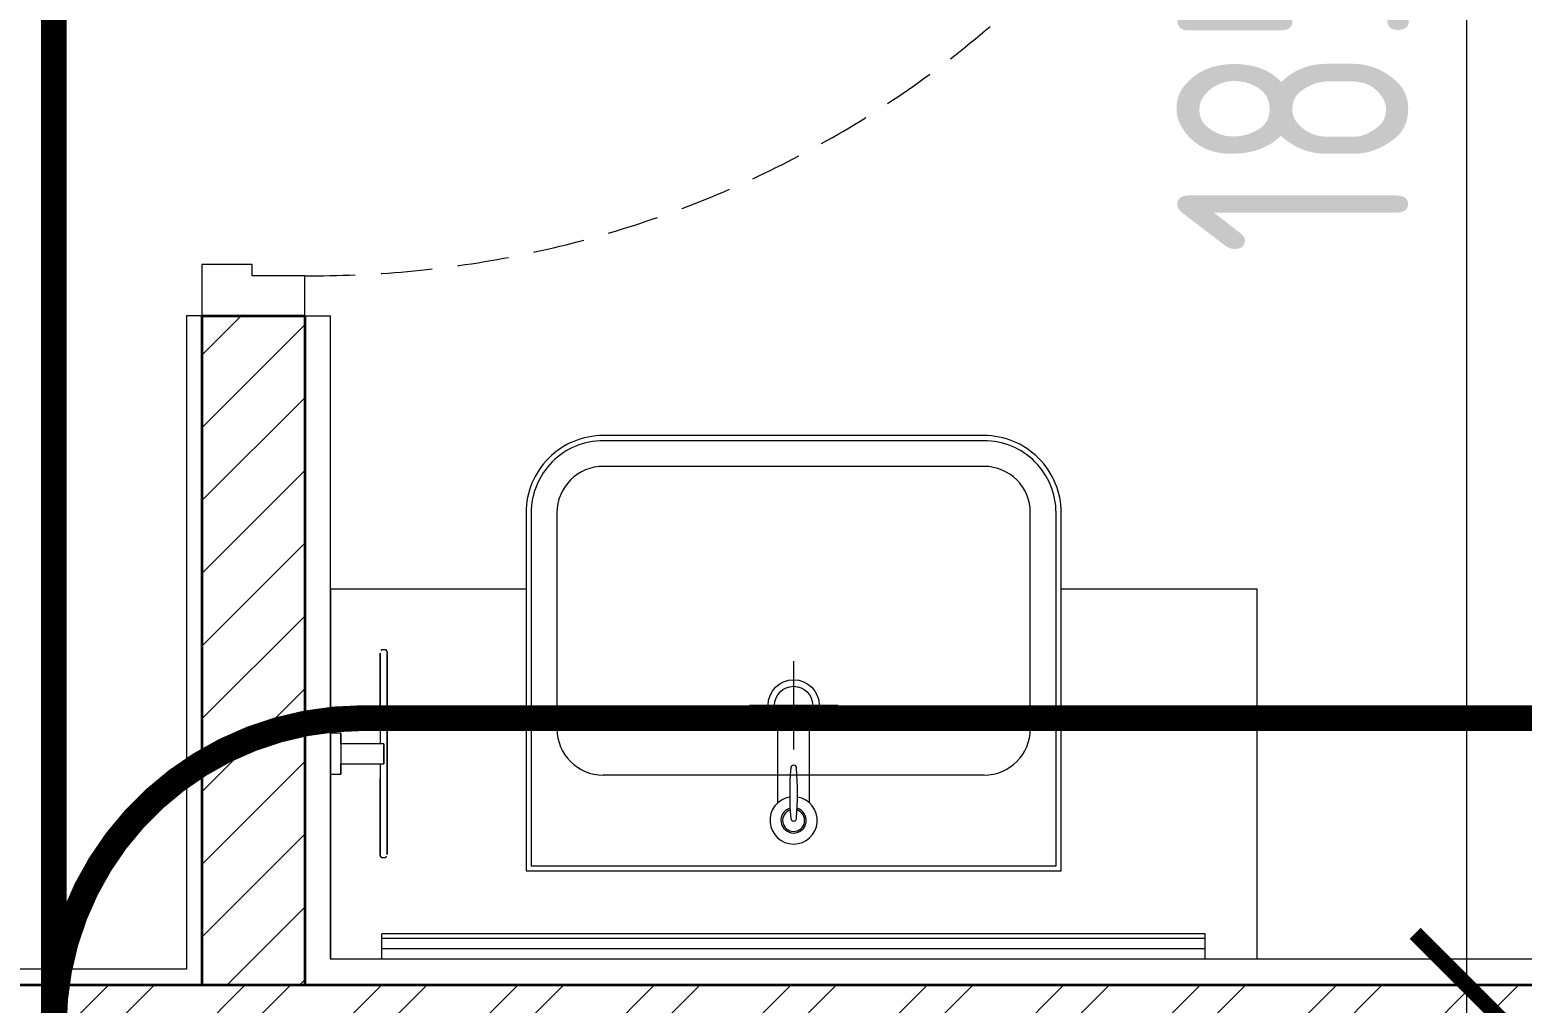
# Model space of a CAD drawing. Header units: millimetres. Extents: x -8913 to 62688, y -13000 to 43000.
# Drawn here: x 11283 to 12733, y 15982 to 16928 of the extents above; entities that cross this region are included whole.
import ezdxf
from ezdxf.enums import TextEntityAlignment as Align
from ezdxf.xclip import XClip

# ---------------------------------------------------------------- set-up
doc = ezdxf.new("R2010")
doc.units = ezdxf.units.MM
doc.header["$MEASUREMENT"] = 0
doc.header["$XCLIPFRAME"] = 0
doc.header["$PDMODE"] = 1
doc.linetypes.add('1735 X DT-5BR-GFP$0$DASHED', pattern=[0.75, 0.5, -0.25])
doc.linetypes.add('HIDDEN2', pattern=[4.7625, 3.175, -1.5875])
for name, color, linetype, lineweight in [('07--DIM-2', 2, 'Continuous', 25), ('08--DETREF', 7, 'Continuous', 25), ('08--SECTREF-1', 2, 'Continuous', 25), ('08--SECTREF-2', 4, 'Continuous', 35), ('1735 X DT-5BR-GFP$0$06--LINE ABOVE', 9, '1735 X DT-5BR-GFP$0$DASHED', 15), ('1735 X DT-5BR-GFP$0$F--BLOCKWALL-3--HOLLOW', 3, 'Continuous', 35), ('1735 X DT-5BR-GFP$0$F--BLOCKWALL-3--SOLID', 3, 'Continuous', 35), ('1735 X DT-5BR-GFP$0$F--BLOCKWALL-HATCH--HOLLOW', 251, 'Continuous', 13), ('1735 X DT-5BR-GFP$0$F--BLOCKWALL-HATCH--SOLID', 251, 'Continuous', 13), ('1735 X DT-5BR-GFP$0$L--DOORS-1', 9, 'Continuous', 18), ('1735 X DT-5BR-GFP$0$M--PLASTER-0', 8, 'Continuous', 9), ('1735 X DT-5BR-GFP$0$N--SANITARY-1', 9, 'Continuous', 18), ('1735 X DT-5BR-GFP-Ext$0$A-HATCH ID PAVING', 251, 'Continuous', 0), ('Z--X-REF', 7, 'Continuous', 0)]:
    doc.layers.add(name, color=color, linetype=linetype, lineweight=lineweight)
doc.styles.add('ISO', font='isocp2.shx', dxfattribs={"width": 0.8})
doc.dimstyles.new('1-100_AR', dxfattribs={"dimtxt": 225, "dimasz": 100, "dimexe": 100, "dimexo": 100, "dimgap": 0, "dimtad": 0, "dimdec": 0, "dimzin": 12, "dimdsep": 46, "dimtxsty": 'ISO', "dimblk": 'ARCHTICK', "dimcen": 100, "dimdle": 100, "dimclrd": 8, "dimclre": 9, "dimclrt": 2, "dimadec": 0, "dimazin": 0, "dimtfac": 1, "dimtdec": 0, "dimtmove": 0, "dimatfit": 2, "dimldrblk": 'ARCHTICK', "dimfxl": 1, "dimtvp": 0.75, "dimtolj": 1, "dimtzin": 12, "dimlwd": 9, "dimlwe": 9, "dimarcsym": 0})

# ---------------------------------------------------------------- blocks, each defined once
blk = doc.blocks.new('*U410')
h = blk.add_hatch(color=252)
h.paths.add_polyline_path([(-0.0025, 0.0153, 0.724863), (-0.0025, 0), (-0.0025, -0.036), (-0.0005, -0.036), (-0.0005, -0.0004, 1.209796)])
h.paths.add_polyline_path([(-0.006, 0.0076, -1), (0.006, 0.0076, -1)], flags=16)
blk.add_hatch(color=252).paths.add_polyline_path([(0.0076, 0.0101, -0.06361), (0.008, 0.0081), (0.0436, 0.0081), (0.0436, 0.0101)])
blk.add_lwpolyline([(-0.0025, 0.0153, 0.723917), (-0.0025, 0), (-0.0025, -0.036), (-0.0005, -0.036), (-0.0005, -0.0004, 1.209796), (-0.0025, 0.0153)], format="xyb")
blk.add_lwpolyline([(0.008, 0.0081), (0.0436, 0.0081), (0.0436, 0.0101), (0.0076, 0.0101)])
blk.add_circle((0, 0.0076), 0.00604)
blk = doc.blocks.new('*U413')
at = {"lineweight": 5}
for p, q in [((37.5, 987), (37.5, 970)), ((47.5, 987), (37.5, 987)), ((87.5, 987), (97.5, 987)), ((97.5, 987), (97.5, 970)), ((-12.6, 964.1), (-15.5, 845)), ((37.5, 970), (-6.6, 970)), ((37.5, 954), (37.5, 970)), ((97.5, 970), (141.7, 970)), ((97.5, 954), (97.5, 970)), ((147.7, 964.1), (150.5, 845)), ((3.5, 954), (37.5, 954)), ((6.5, 845), (3.5, 954)), ((37.5, 954), (37.5, 937)), ((131.5, 954), (97.5, 954)), ((97.5, 954), (97.5, 937)), ((128.5, 845), (131.5, 954)), ((37.5, 937), (47.5, 937)), ((97.5, 937), (87.5, 937)), ((-15.5, 845), (6.5, 845)), ((150.5, 845), (128.5, 845))]:
    blk.add_line(p, q, dxfattribs=at)
blk.add_lwpolyline([(47.5, 8.5), (47.5, 1022), (87.5, 1022), (87.5, 8.5)], close=True, dxfattribs=at)
for points in [[(50, -51), (50, -100), (0, -100), (0, 0), (39, 0), (39, -51), (50, -51)], [(1050, -51), (1050, -100), (1100, -100), (1100, 0), (1061, 0), (1061, -51), (1050, -51)]]:
    blk.add_lwpolyline(points, dxfattribs=at)
at = {"linetype": '1735 X DT-5BR-GFP$0$DASHED', "ltscale": 100}
blk.add_arc((47.5, 8.5), 1013.5, 359.4693, 89.9985, dxfattribs=at)
at = {"lineweight": 5}
for centre, start, end in [((-6.6, 964), 90, 178.6251), ((141.7, 964), 1.3749, 90)]:
    blk.add_arc(centre, 6, start, end, dxfattribs=at)
at = {"lineweight": 5, "xscale": 1000, "yscale": 1000, "zscale": 1000}
blk.add_blockref('*U410', (39.5, 0.4), dxfattribs=at)
blk = doc.blocks.new('1735 X DT-5BR-GFP$0$TOWEL RAIL')
at = {"layer": '1735 X DT-5BR-GFP$0$N--SANITARY-1', "color": 252}
for p, q in [((24233.9, 15819.3), (24234.7, 15821)), ((24234.7, 15821), (24238.1, 15821)), ((24238.1, 15821), (24239.8, 15818.5)), ((24233, 15816.8), (24233, 15817.6)), ((24233, 15817.6), (24233, 15815.9)), ((24233, 15812.6), (24233, 15816.8)), ((24233, 15815.9), (24233, 15810)), ((24233, 15804.1), (24233, 15812.6)), ((24233, 15810), (24233, 15800.7)), ((24239.8, 15818.5), (24239.8, 15817.6)), ((24239.8, 15817.6), (24239.8, 15815.9)), ((24239.8, 15814.3), (24239.8, 15817.6)), ((24239.8, 15817.6), (24239.8, 15817.6)), ((24239.8, 15815.9), (24239.8, 15810)), ((24239.8, 15807.5), (24239.8, 15814.3)), ((24239.8, 15810), (24239.8, 15800.7)), ((24239.8, 15796.5), (24239.8, 15807.5)), ((24233, 15793.1), (24233, 15804.1)), ((24233, 15800.7), (24233, 15788)), ((24233, 15777.8), (24233, 15793.1)), ((24239.8, 15800.7), (24239.8, 15788)), ((24239.8, 15782.9), (24239.8, 15796.5)), ((24233, 15788), (24233, 15771.9)), ((24233, 15760.9), (24233, 15777.8)), ((24239.8, 15788), (24239.8, 15771.9)), ((24239.8, 15766.8), (24239.8, 15782.9)), ((24233, 15771.9), (24233, 15754.9)), ((24239.8, 15771.9), (24239.8, 15754.9)), ((24239.8, 15749), (24239.8, 15766.8)), ((24233, 15743.1), (24233, 15760.9)), ((24233, 15754.9), (24233, 15735.4)), ((24239.8, 15754.9), (24239.8, 15743.9)), ((24239.8, 15729.5), (24239.8, 15749)), ((24233, 15723.6), (24233, 15743.1)), ((24233, 15735.4), (24233, 15715.9)), ((24288.1, 15739.7), (24278, 15739.7)), ((24278, 15739.7), (24278, 15738.8)), ((24278, 15738.8), (24278, 15739.7)), ((24278, 15738.8), (24278, 15737.1)), ((24278, 15737.1), (24278, 15738.8)), ((24278, 15737.1), (24278, 15733.7)), ((24278, 15733.7), (24278, 15737.1)), ((24278, 15733.7), (24278, 15729.5)), ((24278, 15729.5), (24278, 15733.7)), ((24288.1, 15739.7), (24288.1, 15738.8)), ((24288.1, 15738.8), (24288.1, 15737.1)), ((24288.1, 15737.1), (24288.1, 15733.7)), ((24288.1, 15733.7), (24288.1, 15729.5)), ((24233, 15703.2), (24233, 15723.6)), ((24236.4, 15727.8), (24236.4, 15729.5)), ((24236.4, 15729.5), (24236.4, 15719.3)), ((24237.3, 15729.5), (24236.4, 15729.5)), ((24236.4, 15726.1), (24236.4, 15727.8)), ((24236.4, 15724.4), (24236.4, 15726.1)), ((24236.4, 15721.9), (24236.4, 15724.4)), ((24236.4, 15719.3), (24236.4, 15721.9)), ((24236.4, 15716.8), (24236.4, 15719.3)), ((24236.4, 15719.3), (24236.4, 15710)), ((24238.1, 15729.5), (24237.3, 15729.5)), ((24239, 15729.5), (24238.1, 15729.5)), ((24239.8, 15729.5), (24239, 15729.5)), ((24239, 15729.5), (24239, 15729.5)), ((24278, 15729.5), (24239.8, 15729.5)), ((24239.8, 15729.5), (24239.8, 15729.5)), ((24278, 15724.4), (24278, 15729.5)), ((24278, 15719.3), (24278, 15724.4)), ((24278, 15714.3), (24278, 15719.3)), ((24288.1, 15729.5), (24288.1, 15724.4)), ((24288.1, 15724.4), (24288.1, 15719.3)), ((24288.1, 15719.3), (24288.1, 15714.3)), ((24233, 15715.9), (24233, 15696.5)), ((24236.4, 15715.1), (24236.4, 15716.8)), ((24236.4, 15712.6), (24236.4, 15715.1)), ((24236.4, 15710.9), (24236.4, 15712.6)), ((24236.4, 15710), (24236.4, 15710.9)), ((24236.4, 15710), (24237.3, 15710)), ((24237.3, 15710), (24238.1, 15710)), ((24238.1, 15710), (24239, 15710)), ((24239, 15710), (24239, 15710)), ((24239, 15710), (24239.8, 15710)), ((24239.8, 15710), (24278, 15710)), ((24239.8, 15703.2), (24239.8, 15710)), ((24239.8, 15710), (24239.8, 15710)), ((24278, 15710), (24278, 15714.3)), ((24278, 15710), (24278, 15705.8)), ((24278, 15705.8), (24278, 15710)), ((24278, 15705.8), (24278, 15702.4)), ((24278, 15702.4), (24278, 15705.8)), ((24288.1, 15714.3), (24288.1, 15710)), ((24288.1, 15710), (24288.1, 15705.8)), ((24288.1, 15705.8), (24288.1, 15702.4)), ((24233, 15684.6), (24233, 15703.2)), ((24233, 15696.5), (24233, 15677.8)), ((24239.8, 15684.6), (24239.8, 15703.2)), ((24239.8, 15695.6), (24239.8, 15677.8)), ((24278, 15702.4), (24278, 15699.8)), ((24278, 15699.8), (24278, 15702.4)), ((24278, 15699.8), (24288.1, 15699.8)), ((24278, 15699.8), (24278, 15699.8)), ((24278, 15699.8), (24278, 15699.8)), ((24288.1, 15702.4), (24288.1, 15699.8)), ((24288.1, 15699.8), (24288.1, 15699.8)), ((24233, 15666.8), (24233, 15684.6)), ((24233, 15677.8), (24233, 15660.9)), ((24239.8, 15666.8), (24239.8, 15684.6)), ((24239.8, 15677.8), (24239.8, 15660.9)), ((24233, 15651.5), (24233, 15666.8)), ((24239.8, 15651.5), (24239.8, 15666.8)), ((24233, 15660.9), (24233, 15646.5)), ((24233, 15638.8), (24233, 15651.5)), ((24239.8, 15660.9), (24239.8, 15646.5)), ((24239.8, 15638.8), (24239.8, 15651.5)), ((24233, 15646.5), (24233, 15634.6)), ((24233, 15629.5), (24233, 15638.8)), ((24233, 15634.6), (24233, 15627)), ((24239.8, 15646.5), (24239.8, 15634.6)), ((24239.8, 15629.5), (24239.8, 15638.8)), ((24239.8, 15634.6), (24239.8, 15627)), ((24233, 15623.6), (24233, 15629.5)), ((24233, 15627), (24233, 15621.9)), ((24233, 15621.9), (24233, 15622.7)), ((24233, 15621), (24233, 15621.9)), ((24233, 15621.9), (24233, 15621.9)), ((24234.7, 15618.5), (24233, 15621)), ((24238.1, 15618.5), (24234.7, 15618.5)), ((24239, 15619.3), (24238.1, 15618.5)), ((24239.8, 15623.6), (24239.8, 15629.5)), ((24239.8, 15627), (24239.8, 15621.9)), ((24239.8, 15621.9), (24239.8, 15623.6)), ((24239.8, 15621.9), (24239.8, 15621.9))]:
    blk.add_line(p, q, dxfattribs=at)
blk = doc.blocks.new('1735 X DT-5BR-GFP$0$rak top semi recessed top')
at = {"layer": '1735 X DT-5BR-GFP$0$N--SANITARY-1'}
for p, q in [((-18203.7, 4821.2), (-18723.7, 4821.2)), ((-18479, 4755.1), (-18479, 4667.1)), ((-18448.4, 4755.1), (-18448.4, 4667.1)), ((-18648.7, 4728.2), (-18278.7, 4728.2)), ((-18693.7, 4683.2), (-18693.7, 4473.2)), ((-18233.7, 4473.2), (-18233.7, 4683.2)), ((-18648.7, 4428.2), (-18278.7, 4428.2))]:
    blk.add_line(p, q, dxfattribs=at)
for points in [[(-18203.7, 4821.2), (-18723.7, 4821.2), (-18723.7, 4473.2, 0.414214), (-18648.7, 4398.2), (-18278.7, 4398.2, 0.414214), (-18203.7, 4473.2)], [(-18208.7, 4816.2), (-18718.7, 4816.2), (-18718.7, 4473.2, 0.414214), (-18648.7, 4403.2), (-18278.7, 4403.2, 0.414214), (-18208.7, 4473.2)]]:
    blk.add_lwpolyline(points, format="xyb", close=True, dxfattribs=at)
for points in [[(-18463.7, 4617.6), (-18463.7, 4703.2)], [(-18506.5, 4660.4), (-18420.9, 4660.4)]]:
    blk.add_lwpolyline(points, dxfattribs=at)
for radius in [24.9, 18.5]:
    blk.add_circle((-18463.7, 4660.4), radius, dxfattribs=at)
for centre, radius, start, end in [((-18463.7, 4772.2), 23, 279.4878, 260.5115), ((-18463.7, 4772.2), 12.3, 286.4132, 253.5861), ((-18463.7, 4772.2), 10.7, 288.3948, 251.6045), ((-18463.7, 4770), 2.86, 359.9996, 179.9996), ((-18157.4, 4745.8), 310.1, 175.5078, 184.4915), ((-18770, 4745.8), 310.1, 355.5078, 4.4915), ((-18648.7, 4683.2), 45, 90, 180), ((-18278.7, 4683.2), 45, 0, 90), ((-18463.7, 4721.5), 2.86, 179.9996, 359.9996), ((-18648.7, 4473.2), 45, 180, 270), ((-18278.7, 4473.2), 45, 270, 0)]:
    blk.add_arc(centre, radius, start, end, dxfattribs=at)
at = {"layer": '1735 X DT-5BR-GFP$0$N--SANITARY-1', "extrusion": (0, 0, -1)}
for centre in [(-18463.7, 4678.2), (-18463.7, 4676.9), (-18463.7, 4667.1)]:
    blk.add_ellipse(centre, major_axis=(-15.3, 0), ratio=0.448066, start_param=3.141593, end_param=6.283185, dxfattribs=at)
blk = doc.blocks.new('1735 X DT-5BR-GFP$0$semi-recessed wash basin plan')
at = {"layer": '1735 X DT-5BR-GFP$0$06--LINE ABOVE'}
for p, q in [((25503, 15328.6), (25503, 15303.6)), ((26303, 15328.6), (26303, 15303.6))]:
    blk.add_line(p, q, dxfattribs=at)
at = {"layer": '1735 X DT-5BR-GFP$0$M--PLASTER-0'}
blk.add_line((25453, 15303.6), (25453, 15328.6), dxfattribs=at)
blk.add_lwpolyline([(26303, 15303.6), (25503, 15303.6)], dxfattribs=at)
at = {"layer": '1735 X DT-5BR-GFP$0$N--SANITARY-1'}
for p, q in [((26353, 14968.6), (26353, 15328.6)), ((25503, 15308.6), (26303, 15308.6)), ((25643, 14968.6), (25453, 14968.6)), ((26353, 14968.6), (26163, 14968.6))]:
    blk.add_line(p, q, dxfattribs=at)
blk.add_lwpolyline([(25453, 14968.6), (25453, 15328.6), (26353, 15328.6)], dxfattribs=at)
at = {"layer": '1735 X DT-5BR-GFP$0$N--SANITARY-1', "color": 136}
blk.add_lwpolyline([(25503, 15318.6), (26303, 15318.6)], dxfattribs=at)
at = {"layer": '1735 X DT-5BR-GFP$0$N--SANITARY-1'}
blk.add_blockref('1735 X DT-5BR-GFP$0$rak top semi recessed top', (44366.7, 10421.6), dxfattribs=at)
blk = doc.blocks.new('1735 X DT-5BR-GFP')
at = {"layer": '1735 X DT-5BR-GFP$0$F--BLOCKWALL-HATCH--HOLLOW'}
h = blk.add_hatch(dxfattribs=at)
h.set_pattern_fill('ANSI32', color=256, scale=250, style=0)
h.paths.add_polyline_path([(14750, 16000), (10250, 16000), (10250, 16100), (10050, 16100), (10050, 15700), (10250, 15700), (10250, 15800), (14750, 15800)])
at = {"layer": '1735 X DT-5BR-GFP$0$F--BLOCKWALL-HATCH--SOLID'}
h = blk.add_hatch(dxfattribs=at)
h.set_pattern_fill('ANSI31', color=256, scale=400, style=0)
h.paths.add_polyline_path([(11550, 16650), (11450, 16650), (11450, 16000), (11550, 16000)])
at = {"layer": '1735 X DT-5BR-GFP$0$F--BLOCKWALL-3--HOLLOW'}
blk.add_lwpolyline([(10250, 16100), (10250, 16000), (14750, 16000)], dxfattribs=at)
at = {"layer": '1735 X DT-5BR-GFP$0$F--BLOCKWALL-3--SOLID'}
for p, q in [((11450, 16650), (11550, 16650)), ((11450, 16650), (11450, 16000)), ((11550, 16650), (11550, 16000))]:
    blk.add_line(p, q, dxfattribs=at)
at = {"layer": '1735 X DT-5BR-GFP$0$M--PLASTER-0'}
for p, q in [((11450, 16650), (11435, 16650)), ((11550, 16650), (11575, 16650))]:
    blk.add_line(p, q, dxfattribs=at)
for points in [[(14725, 17149.9), (14725, 16625), (13825, 16624.9), (13825, 16024.9), (11575, 16024.9), (11575, 16650)], [(11435, 16650), (11435, 16015), (10265, 16015), (10265, 16100)]]:
    blk.add_lwpolyline(points, dxfattribs=at)
at = {"layer": '1735 X DT-5BR-GFP$0$L--DOORS-1', "rotation": 270}
blk.add_blockref('*U413', (11550, 17750), dxfattribs=at)
at = {"layer": '1735 X DT-5BR-GFP$0$N--SANITARY-1', "rotation": 180}
for name, p in [('1735 X DT-5BR-GFP$0$semi-recessed wash basin plan', (37928, 31353.5)), ('1735 X DT-5BR-GFP$0$TOWEL RAIL', (35863.1, 31944.2))]:
    blk.add_blockref(name, p, dxfattribs=at)
blk = doc.blocks.new('_ArchTick')
at = {"color": 0, "const_width": 0.15}
blk.add_lwpolyline([(-0.5, -0.5), (0.5, 0.5)], dxfattribs=at)
blk = doc.blocks.new('*D167')
at = {"layer": '07--DIM-2', "color": 8, "lineweight": 9, "transparency": 16777216}
blk.add_line((12679, 15900), (12679, 17950), dxfattribs=at)
at = {"layer": '07--DIM-2', "color": 9, "lineweight": 9, "transparency": 16777216}
for p, q in [((12273.2, 17850), (12779, 17850)), ((12273.2, 16000), (12779, 16000))]:
    blk.add_line(p, q, dxfattribs=at)
at = {"layer": 'Defpoints', "color": 0, "transparency": 16777216}
for p in [(12173.2, 17850), (12679, 17850), (12173.2, 16000)]:
    blk.add_point(p, dxfattribs=at)
at = {"layer": '07--DIM-2', "color": 8, "lineweight": 9, "transparency": 16777216, "xscale": 100, "yscale": 100, "zscale": 100}
for p, rotation in [((12679, 17850), 90), ((12679, 16000), 270)]:
    blk.add_blockref('_ArchTick', p, dxfattribs=dict(at, rotation=rotation))
at = {"layer": '07--DIM-2', "color": 2, "transparency": 16777216, "insert": (12510.3, 16925), "char_height": 225, "attachment_point": 5, "rotation": 90, "style": 'ISO'}
blk.add_mtext('\\A1;1850', dxfattribs=at)
blk = doc.blocks.new('*U207')
at = {"layer": '08--DETREF', "color": 251, "linetype": 'HIDDEN2', "ltscale": 100, "const_width": 35}
blk.add_lwpolyline([(-191058.9, 56722.5, 0.414214), (-190638.9, 56302.5), (-186281.1, 56302.5, 0.414214), (-185861.1, 56722.5), (-185861.1, 59302.9, 0.414214), (-186281.1, 59722.9), (-190638.9, 59722.9, 0.414214), (-191058.9, 59302.9)], format="xyb", close=True, dxfattribs=at)
at = {"layer": '08--SECTREF-1', "style": 'ISO', "width": 0.8, "flags": 4}
blk.add_attdef('DRG-NO', text='', height=250, dxfattribs=at).set_placement((-184474.3, 59953.7), align=Align.MIDDLE_CENTER)
at = {"layer": '08--SECTREF-2', "style": 'ISO', "width": 0.8, "flags": 4}
blk.add_attdef('SECTION', text='', height=350, dxfattribs=at).set_placement((-184474.3, 60374.4), align=Align.MIDDLE_CENTER)
blk = doc.blocks.new('*U209')
at = {"layer": '08--DETREF', "color": 251, "linetype": 'HIDDEN2', "ltscale": 100, "const_width": 35}
blk.add_lwpolyline([(-191058.9, 56743.8, 0.414214), (-190638.9, 56323.8), (-186281.1, 56323.8, 0.414214), (-185861.1, 56743.8), (-185861.1, 59302.9, 0.414214), (-186281.1, 59722.9), (-190638.9, 59722.9, 0.414214), (-191058.9, 59302.9)], format="xyb", close=True, dxfattribs=at)
at = {"layer": '08--SECTREF-1', "style": 'ISO', "width": 0.8, "flags": 4}
blk.add_attdef('DRG-NO', text='', height=250, dxfattribs=at).set_placement((-184474.3, 59953.7), align=Align.MIDDLE_CENTER)
at = {"layer": '08--SECTREF-2', "style": 'ISO', "width": 0.8, "flags": 4}
blk.add_attdef('SECTION', text='', height=350, dxfattribs=at).set_placement((-184474.3, 60374.4), align=Align.MIDDLE_CENTER)
blk = doc.blocks.new('1735 X DT-5BR-GFP-Ext')
at = {"layer": '1735 X DT-5BR-GFP-Ext$0$A-HATCH ID PAVING'}
h = blk.add_hatch(dxfattribs=at)
h.set_pattern_fill('AR-HBONE', color=253, scale=25)
h.paths.add_polyline_path([(2100, 19999.6), (3000, 19999.6), (3000, 24500), (7500, 24500), (7500, 22800), (10400, 22800), (15000, 22800), (15000, 6450), (10000, 6450), (10000, 5850), (7500, 5850), (7500, 8000), (3000, 8000), (2999.9, 15300), (2450, 15300), (2450, 16500), (3000, 16500), (3000, 18600), (2100, 18600)], flags=16)
h.paths.add_polyline_path([(1799.8, 23300), (200, 23300), (200, 14350), (1950, 14350), (1950, 6399.7), (6400, 6400), (6400, 200), (7350, 200), (9650, 200), (10000, 200), (10000, 4650), (15000, 4650), (15000, 299.8), (15500, 299.8), (15875, 299.9), (17450, 299.8), (17450, 1606.8), (16050, 1606.8), (16050, 23850), (8550, 23850), (8550, 25550), (2950, 25550), (2950, 26700), (2900, 26700), (2900, 26800), (2000, 26800), (2000, 26700), (2000, 26700), (1950, 26700), (1950, 23300.1)])

msp = doc.modelspace()

# ---------------------------------------------------------------- block references
at = {"layer": 'Z--X-REF'}
msp.add_blockref('1735 X DT-5BR-GFP-Ext', (0, 0), dxfattribs=at)

# ---------------------------------------------------------------- next in the draw order: block references
ref = msp.add_blockref('1735 X DT-5BR-GFP', (0, 0), dxfattribs=at)
XClip(ref).set_block_clipping_path([(-588.6123145858, -1067.9046505302), (17664.3925911275, 31096.0074428726)])

# ---------------------------------------------------------------- next in the draw order: block references
at = {"layer": '08--DETREF', "xscale": 0.7142857142857143, "yscale": 0.7142857142857143, "zscale": 0.7142857142857143}
for name, p in [('*U207', (147776.8, -24571.5)), ('*U209', (147776.8, -26400.1))]:
    msp.add_blockref(name, p, dxfattribs=at)

# ---------------------------------------------------------------- next in the draw order: dimensions: what is measured, and where the dimension line sits
at = {"layer": '07--DIM-2'}
dim = msp.add_linear_dim(base=(12679, 17850), p1=(12173.2, 16000), p2=(12173.2, 17850), angle=90, dimstyle='1-100_AR', dxfattribs=at)
dim.commit()
dim.dimension.update_dxf_attribs({"geometry": '*D167', "text_midpoint": (12510.3, 16925)})

doc.saveas('drawing.dxf')
